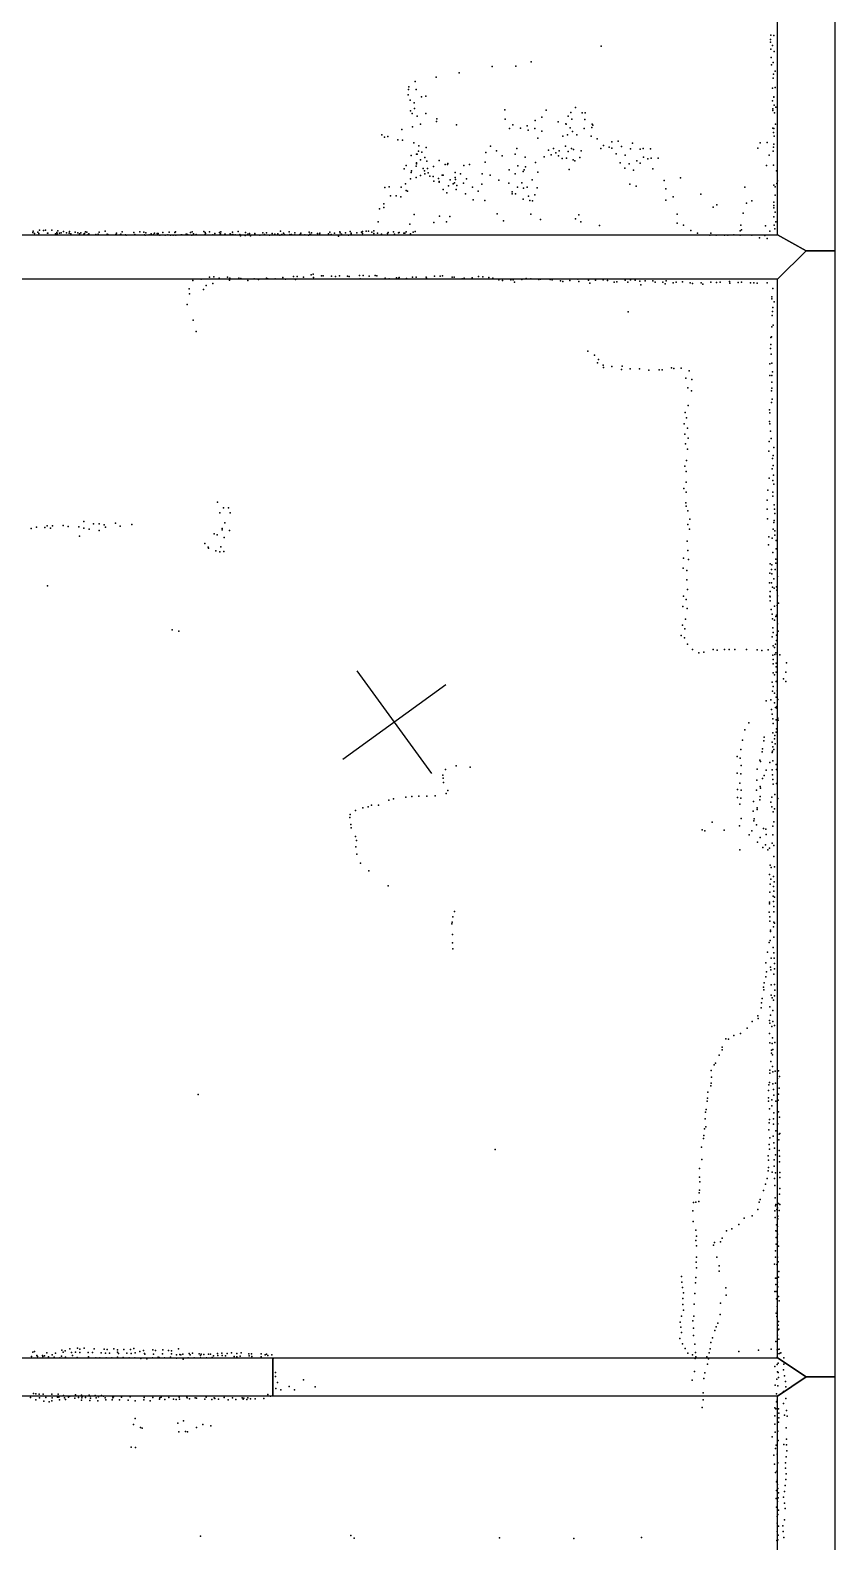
# Model space of a CAD drawing. Header units: millimetres. Extents: x 2474 to 15491, y -22850 to -4865.
# Drawn here: x 9280 to 11812, y -14388 to -9627 of the extents above; entities that cross this region are included whole.
import ezdxf

# ---------------------------------------------------------------- set-up
doc = ezdxf.new("R2010")
doc.units = ezdxf.units.MM
for name, color, linetype in [('P', 9, 'Continuous'), ('PANOS', 10, 'Continuous'), ('ROOMS', 1, 'Continuous'), ('WALLS', 3, 'Continuous')]:
    doc.layers.add(name, color=color, linetype=linetype)

msp = doc.modelspace()

# ---------------------------------------------------------------- linework, layer by layer
at = {"layer": 'P'}
for p in [(11610, -9656), (11611, -9643), (11621, -9644), (11077, -9677), (11610, -9665), (11611, -9687), (11616, -9675), (11622, -9694), (10734, -9741), (10808, -9740), (10857, -9727), (11612, -9713), (11613, -9736), (11618, -9729), (11625, -9756), (10471, -9805), (10491, -9788), (10557, -9775), (10630, -9761), (11618, -9778), (11619, -9765), (11625, -9807), (10469, -9831), (10470, -9814), (10476, -9847), (10494, -9814), (10511, -9837), (10525, -9835), (11616, -9809), (11616, -9849), (11620, -9837), (11621, -9838), (10477, -9881), (10482, -9889), (10488, -9856), (10489, -9873), (10498, -9898), (10525, -9889), (10774, -9878), (10890, -9901), (10904, -9879), (10973, -9898), (10981, -9886), (10996, -9870), (11017, -9887), (11027, -9887), (11617, -9875), (11617, -9880), (11622, -9863), (11623, -9887), (11627, -9869), (10449, -9940), (10483, -9931), (10508, -9923), (10559, -9914), (10560, -9906), (10621, -9925), (10775, -9907), (10788, -9937), (10799, -9925), (10823, -9935), (10844, -9928), (10847, -9942), (10868, -9936), (10869, -9911), (10890, -9945), (10942, -9916), (10966, -9922), (10967, -9923), (10979, -9934), (10985, -9907), (10987, -9946), (11023, -9936), (11025, -9908), (11047, -9933), (11049, -9923), (11051, -9926), (11617, -9935), (11619, -9949), (11621, -9936), (11626, -9923), (10386, -9956), (10395, -9964), (10405, -9962), (10437, -9972), (10451, -9973), (10487, -9982), (10503, -9991), (10526, -9996), (10729, -9992), (10877, -9967), (10956, -9961), (10965, -9992), (10971, -9956), (11000, -9956), (11045, -9961), (11064, -9969), (11084, -9990), (11102, -9995), (11111, -9979), (11130, -9976), (11141, -9993), (11176, -9983), (11578, -9982), (11600, -9981), (11619, -9995), (11621, -9986), (11622, -9961), (10479, -10022), (10496, -10017), (10496, -10045), (10498, -10017), (10502, -10008), (10508, -10035), (10512, -10011), (10522, -10028), (10528, -10039), (10567, -10037), (10712, -10043), (10714, -10012), (10747, -10007), (10765, -10023), (10806, -10017), (10811, -9999), (10838, -10027), (10870, -10044), (10897, -10026), (10911, -10005), (10920, -10019), (10927, -9999), (10934, -10013), (10943, -10023), (10945, -10007), (10954, -10031), (10968, -10030), (10973, -10009), (10984, -10000), (10989, -10035), (10990, -10003), (10994, -10038), (11010, -10028), (11014, -10007), (11076, -9999), (11110, -9998), (11124, -10016), (11137, -10045), (11152, -10020), (11169, -10001), (11189, -10038), (11200, -10002), (11209, -9999), (11210, -10027), (11224, -10032), (11232, -10001), (11234, -10030), (11256, -10030), (11570, -9998), (11606, -10021), (11618, -10008), (10457, -10064), (10463, -10053), (10479, -10075), (10480, -10070), (10494, -10055), (10495, -10091), (10496, -10048), (10508, -10085), (10517, -10062), (10521, -10070), (10522, -10079), (10530, -10063), (10532, -10076), (10538, -10087), (10548, -10088), (10549, -10056), (10576, -10084), (10579, -10083), (10586, -10050), (10593, -10050), (10594, -10047), (10617, -10075), (10617, -10091), (10634, -10079), (10645, -10053), (10662, -10050), (10702, -10079), (10727, -10083), (10787, -10067), (10806, -10079), (10815, -10054), (10831, -10072), (10834, -10067), (10839, -10057), (10877, -10074), (10976, -10066), (11151, -10061), (11165, -10048), (11179, -10068), (11200, -10046), (11240, -10064), (11327, -10092), (11597, -10053), (11619, -10052), (11629, -10070), (10396, -10122), (10410, -10120), (10447, -10121), (10461, -10111), (10463, -10132), (10467, -10134), (10477, -10095), (10550, -10102), (10565, -10094), (10567, -10103), (10567, -10106), (10579, -10129), (10591, -10139), (10596, -10117), (10601, -10098), (10611, -10111), (10615, -10108), (10618, -10097), (10620, -10129), (10623, -10116), (10644, -10109), (10653, -10095), (10672, -10121), (10690, -10134), (10701, -10112), (10755, -10099), (10786, -10109), (10797, -10136), (10813, -10121), (10827, -10108), (10832, -10124), (10844, -10121), (10860, -10098), (10875, -10123), (11167, -10112), (11187, -10118), (11275, -10100), (11280, -10127), (11529, -10121), (11620, -10115), (11625, -10120), (11630, -10110), (11632, -10101), (10393, -10174), (10393, -10185), (10414, -10149), (10431, -10149), (10446, -10152), (10650, -10142), (10674, -10161), (10711, -10163), (10797, -10142), (10807, -10142), (10831, -10159), (10848, -10150), (10852, -10163), (10861, -10164), (10868, -10145), (11280, -10162), (11304, -10152), (11391, -10143), (11429, -10184), (11441, -10177), (11534, -10172), (11551, -10164), (11620, -10186), (11621, -10169), (11621, -10179), (11625, -10146), (10375, -10231), (10379, -10190), (10488, -10207), (10550, -10233), (10568, -10213), (10590, -10231), (10600, -10214), (10749, -10205), (10769, -10227), (10855, -10206), (10886, -10223), (10996, -10221), (11007, -10208), (11013, -10231), (11316, -10206), (11316, -10235), (11524, -10203), (11621, -10215), (11625, -10200), (11627, -10231), (9288, -10264), (9289, -10260), (9293, -10267), (9303, -10263), (9307, -10267), (9309, -10257), (9321, -10258), (9328, -10257), (9334, -10266), (9335, -10266), (9347, -10257), (9359, -10268), (9363, -10264), (9364, -10268), (9366, -10259), (9372, -10266), (9377, -10265), (9384, -10261), (9394, -10265), (9402, -10266), (9403, -10261), (9407, -10268), (9421, -10263), (9429, -10265), (9435, -10268), (9439, -10265), (9448, -10269), (9450, -10267), (9453, -10262), (9458, -10263), (9462, -10270), (9464, -10268), (9486, -10270), (9493, -10269), (9496, -10263), (9515, -10260), (9522, -10269), (9524, -10270), (9549, -10270), (9551, -10266), (9551, -10271), (9564, -10270), (9565, -10269), (9569, -10262), (9579, -10271), (9581, -10272), (9606, -10264), (9609, -10270), (9610, -10271), (9625, -10262), (9637, -10263), (9639, -10271), (9641, -10272), (9643, -10265), (9654, -10271), (9660, -10268), (9668, -10270), (9671, -10266), (9679, -10267), (9682, -10267), (9688, -10272), (9697, -10264), (9704, -10272), (9713, -10271), (9717, -10263), (9721, -10272), (9729, -10273), (9735, -10264), (9737, -10262), (9738, -10272), (9755, -10271), (9757, -10271), (9770, -10269), (9772, -10269), (9776, -10271), (9784, -10264), (9788, -10272), (9789, -10262), (9793, -10268), (9793, -10271), (9802, -10270), (9826, -10261), (9830, -10264), (9830, -10270), (9831, -10267), (9844, -10262), (9854, -10271), (9861, -10267), (9875, -10264), (9876, -10271), (9878, -10268), (9880, -10262), (9892, -10269), (9893, -10269), (9909, -10268), (9911, -10270), (9916, -10263), (9917, -10270), (9925, -10271), (9934, -10261), (9939, -10270), (9941, -10275), (9956, -10274), (9957, -10264), (9964, -10269), (9970, -10267), (9973, -10275), (9987, -10267), (9987, -10269), (10002, -10272), (10012, -10265), (10017, -10270), (10023, -10265), (10033, -10272), (10041, -10267), (10050, -10269), (10059, -10268), (10065, -10272), (10067, -10260), (10072, -10270), (10077, -10266), (10080, -10270), (10095, -10262), (10097, -10270), (10102, -10270), (10113, -10265), (10113, -10271), (10128, -10270), (10130, -10269), (10131, -10266), (10144, -10271), (10155, -10272), (10158, -10263), (10160, -10269), (10163, -10271), (10165, -10265), (10184, -10267), (10190, -10269), (10191, -10266), (10218, -10269), (10219, -10268), (10223, -10263), (10227, -10270), (10237, -10266), (10250, -10276), (10254, -10262), (10255, -10265), (10259, -10269), (10272, -10265), (10281, -10273), (10287, -10261), (10290, -10266), (10290, -10268), (10308, -10265), (10322, -10263), (10326, -10261), (10326, -10267), (10337, -10260), (10344, -10260), (10355, -10263), (10361, -10259), (10361, -10267), (10373, -10266), (10385, -10269), (10404, -10267), (10406, -10264), (10423, -10262), (10426, -10269), (10439, -10265), (10441, -10264), (10456, -10266), (10459, -10266), (10463, -10262), (10475, -10238), (10477, -10268), (10485, -10263), (10491, -10261), (11072, -10242), (11336, -10241), (11359, -10258), (11380, -10266), (11419, -10272), (11422, -10266), (11439, -10273), (11465, -10273), (11476, -10272), (11495, -10271), (11515, -10259), (11515, -10273), (11517, -10241), (11519, -10256), (11551, -10273), (11575, -10281), (11592, -10274), (11594, -10243), (11600, -10283), (11608, -10260), (11622, -10241), (11624, -10253), (9791, -10415), (9818, -10411), (9844, -10405), (9854, -10425), (9858, -10404), (9874, -10408), (9901, -10405), (9907, -10414), (9908, -10408), (9936, -10408), (9943, -10409), (9965, -10415), (9984, -10410), (9998, -10412), (10023, -10408), (10028, -10410), (10051, -10410), (10075, -10406), (10083, -10411), (10108, -10403), (10115, -10412), (10120, -10403), (10140, -10405), (10164, -10397), (10170, -10395), (10171, -10406), (10196, -10401), (10202, -10401), (10228, -10402), (10241, -10403), (10253, -10401), (10278, -10402), (10284, -10403), (10316, -10400), (10318, -10410), (10328, -10400), (10346, -10402), (10365, -10399), (10371, -10401), (10397, -10408), (10409, -10410), (10433, -10407), (10439, -10409), (10441, -10406), (10464, -10409), (10483, -10405), (10495, -10405), (10526, -10405), (10527, -10408), (10552, -10402), (10570, -10402), (10577, -10401), (10608, -10405), (10614, -10405), (10639, -10410), (10646, -10408), (10671, -10407), (10691, -10403), (10704, -10404), (10723, -10406), (10736, -10408), (10755, -10413), (10766, -10415), (10793, -10413), (10800, -10413), (10804, -10420), (10827, -10412), (10841, -10409), (10855, -10410), (10881, -10412), (10886, -10411), (10916, -10412), (10923, -10413), (10949, -10416), (10956, -10418), (10978, -10415), (11003, -10411), (11007, -10418), (11037, -10414), (11041, -10424), (11059, -10414), (11083, -10413), (11097, -10415), (11118, -10420), (11126, -10419), (11152, -10414), (11161, -10421), (11169, -10413), (11184, -10414), (11199, -10417), (11215, -10416), (11240, -10416), (11247, -10421), (11271, -10421), (11278, -10426), (11282, -10416), (11304, -10423), (11313, -10421), (11333, -10419), (11357, -10423), (11364, -10425), (11392, -10423), (11422, -10420), (11440, -10422), (11452, -10420), (11481, -10418), (11482, -10424), (11508, -10422), (11519, -10421), (11547, -10423), (11558, -10423), (11568, -10424), (11600, -10423), (9780, -10441), (9781, -10457), (9825, -10444), (9833, -10431), (11202, -10429), (11397, -10427), (11614, -10467), (11614, -10473), (11617, -10440), (9774, -10491), (11162, -10514), (11616, -10513), (11617, -10500), (11622, -10482), (9792, -10540), (11614, -10561), (11615, -10525), (11618, -10556), (9802, -10576), (11611, -10595), (11613, -10593), (11035, -10638), (11056, -10650), (11068, -10664), (11610, -10629), (11611, -10617), (11612, -10647), (11065, -10675), (11083, -10682), (11084, -10689), (11110, -10686), (11141, -10696), (11143, -10685), (11168, -10693), (11198, -10694), (11227, -10698), (11259, -10697), (11269, -10697), (11298, -10690), (11306, -10692), (11329, -10691), (11354, -10700), (11608, -10678), (11614, -10676), (11616, -10703), (11343, -10723), (11350, -10753), (11362, -10727), (11608, -10715), (11614, -10715), (11614, -10735), (11614, -10754), (11361, -10763), (11613, -10763), (11613, -10800), (11615, -10789), (11341, -10831), (11346, -10848), (11351, -10809), (11607, -10823), (11608, -10832), (11338, -10867), (11340, -10899), (11349, -10880), (11607, -10859), (11608, -10867), (11610, -10890), (11342, -10930), (11349, -10947), (11351, -10912), (11606, -10922), (11612, -10913), (11620, -10941), (11346, -10982), (11605, -10953), (11616, -10976), (11618, -10966), (11340, -11000), (11345, -11017), (11606, -11038), (11615, -11008), (11617, -11045), (11618, -10998), (11619, -11028), (11337, -11070), (11345, -11050), (11345, -11082), (11602, -11076), (11617, -11082), (11620, -11057), (9869, -11113), (9888, -11131), (9904, -11131), (11343, -11116), (11345, -11126), (11599, -11107), (11599, -11135), (11617, -11095), (11622, -11122), (11623, -11136), (9383, -11187), (9448, -11174), (9479, -11182), (9496, -11182), (9512, -11185), (9548, -11180), (9599, -11184), (9876, -11147), (9892, -11179), (9909, -11147), (11350, -11141), (11350, -11184), (11356, -11167), (11601, -11166), (11621, -11178), (11622, -11171), (11624, -11149), (9282, -11196), (9299, -11192), (9325, -11193), (9333, -11188), (9343, -11195), (9350, -11188), (9399, -11190), (9432, -11191), (9435, -11221), (9448, -11195), (9465, -11198), (9496, -11203), (9516, -11192), (9563, -11189), (9859, -11213), (9868, -11216), (9884, -11196), (9884, -11201), (9890, -11225), (9907, -11203), (11355, -11199), (11605, -11223), (11615, -11227), (11618, -11198), (11624, -11204), (11624, -11217), (11628, -11234), (9829, -11244), (9840, -11255), (9841, -11258), (9864, -11267), (9876, -11270), (9880, -11254), (9889, -11269), (11348, -11236), (11350, -11266), (11604, -11248), (11617, -11272), (11628, -11260), (11335, -11321), (11336, -11290), (11347, -11329), (11352, -11294), (11609, -11308), (11613, -11325), (11614, -11311), (11625, -11326), (11627, -11293), (11627, -11306), (9334, -11377), (11347, -11358), (11607, -11367), (11608, -11337), (11613, -11368), (11614, -11339), (11620, -11355), (11632, -11348), (11336, -11409), (11345, -11420), (11349, -11388), (11608, -11409), (11609, -11395), (11609, -11412), (11609, -11424), (11616, -11381), (11622, -11384), (11629, -11380), (11630, -11391), (11632, -11408), (11334, -11442), (11348, -11448), (11612, -11452), (11615, -11466), (11623, -11441), (11629, -11469), (11631, -11439), (11635, -11432), (9726, -11516), (9747, -11520), (11333, -11501), (11340, -11512), (11342, -11482), (11616, -11481), (11617, -11509), (11623, -11485), (11627, -11474), (11632, -11497), (11634, -11520), (11329, -11533), (11339, -11541), (11349, -11561), (11615, -11538), (11618, -11524), (11618, -11566), (11626, -11561), (11629, -11532), (11629, -11549), (11364, -11577), (11384, -11588), (11400, -11586), (11430, -11578), (11442, -11580), (11465, -11577), (11480, -11578), (11498, -11578), (11534, -11577), (11568, -11579), (11583, -11581), (11603, -11579), (11617, -11595), (11618, -11609), (11623, -11571), (11624, -11593), (11627, -11588), (11631, -11588), (11631, -11593), (11639, -11594), (11618, -11623), (11618, -11651), (11623, -11657), (11628, -11621), (11628, -11632), (11628, -11649), (11658, -11649), (11660, -11620), (11615, -11680), (11616, -11709), (11618, -11694), (11628, -11678), (11631, -11676), (11631, -11708), (11651, -11670), (11658, -11678), (11596, -11739), (11611, -11736), (11623, -11715), (11623, -11745), (11628, -11728), (11630, -11757), (11631, -11720), (11633, -11735), (11613, -11767), (11615, -11781), (11617, -11796), (11626, -11760), (11628, -11799), (11630, -11762), (11633, -11794), (11634, -11800), (11529, -11830), (11542, -11808), (11590, -11854), (11617, -11840), (11618, -11811), (11624, -11848), (11628, -11838), (11629, -11827), (11517, -11892), (11522, -11863), (11584, -11900), (11585, -11890), (11589, -11865), (11615, -11869), (11615, -11902), (11616, -11898), (11617, -11884), (11620, -11892), (11623, -11859), (11625, -11875), (10620, -11944), (10664, -11948), (11505, -11914), (11514, -11920), (11518, -11943), (11576, -11926), (11579, -11930), (11608, -11933), (11617, -11928), (11628, -11940), (10578, -11973), (10579, -11983), (10581, -11996), (10587, -11955), (11505, -11967), (11517, -11969), (11567, -11989), (11568, -11954), (11585, -11984), (11590, -11974), (11596, -11958), (11615, -11957), (11616, -11972), (11617, -11987), (11629, -11955), (10462, -12043), (10481, -12041), (10503, -12039), (10528, -12039), (10554, -12038), (10589, -12031), (10594, -12022), (11506, -12018), (11506, -12044), (11513, -11999), (11518, -12021), (11566, -12021), (11578, -12009), (11578, -12041), (11579, -12014), (11614, -12043), (11618, -12002), (11624, -12034), (11629, -12000), (10303, -12085), (10327, -12076), (10343, -12073), (10354, -12068), (10376, -12068), (10408, -12052), (10423, -12048), (11513, -12065), (11517, -12046), (11555, -12087), (11557, -12056), (11568, -12076), (11568, -12081), (11576, -12051), (11611, -12058), (11614, -12073), (11618, -12089), (11623, -12079), (11633, -12047), (10286, -12107), (10287, -12097), (10289, -12129), (10290, -12139), (11426, -12121), (11512, -12133), (11518, -12110), (11558, -12117), (11559, -12111), (11566, -12130), (11617, -12134), (11620, -12120), (10304, -12167), (10307, -12179), (11395, -12145), (11403, -12149), (11464, -12147), (11543, -12161), (11551, -12149), (11569, -12184), (11578, -12170), (11588, -12141), (11595, -12143), (11596, -12160), (11617, -12161), (10305, -12199), (10308, -12222), (11513, -12208), (11586, -12201), (11594, -12193), (11602, -12209), (11607, -12203), (11615, -12188), (11620, -12195), (11620, -12230), (10319, -12250), (10345, -12275), (11609, -12257), (11612, -12264), (11623, -12262), (10406, -12322), (11607, -12286), (11609, -12317), (11611, -12301), (11619, -12292), (11619, -12324), (11622, -12309), (11607, -12373), (11608, -12342), (11618, -12354), (11619, -12371), (11620, -12339), (11623, -12358), (10610, -12420), (10615, -12403), (11606, -12405), (11607, -12379), (11608, -12419), (11620, -12387), (11621, -12404), (10607, -12442), (10608, -12436), (11608, -12433), (11610, -12461), (11610, -12466), (11619, -12451), (11621, -12436), (11623, -12439), (10609, -12475), (10609, -12501), (10610, -12520), (11606, -12500), (11609, -12494), (11618, -12516), (11620, -12484), (11595, -12564), (11601, -12531), (11612, -12550), (11621, -12533), (11622, -12550), (11623, -12567), (11595, -12608), (11597, -12593), (11610, -12578), (11611, -12586), (11621, -12600), (11623, -12583), (11588, -12641), (11589, -12649), (11590, -12627), (11612, -12634), (11623, -12633), (11624, -12651), (11581, -12706), (11582, -12690), (11584, -12677), (11608, -12703), (11612, -12666), (11615, -12675), (11619, -12682), (11623, -12668), (11552, -12749), (11570, -12731), (11571, -12740), (11607, -12746), (11608, -12754), (11610, -12729), (11617, -12715), (11617, -12749), (11469, -12804), (11478, -12805), (11495, -12793), (11516, -12787), (11537, -12770), (11607, -12787), (11614, -12765), (11616, -12801), (11623, -12762), (11458, -12830), (11458, -12838), (11608, -12816), (11613, -12839), (11613, -12849), (11615, -12818), (11616, -12854), (11617, -12837), (11624, -12815), (11433, -12886), (11437, -12880), (11448, -12855), (11611, -12875), (11616, -12891), (11423, -12904), (11423, -12943), (11424, -12925), (11605, -12949), (11607, -12941), (11608, -12902), (11608, -12912), (11617, -12908), (11617, -12945), (11625, -12906), (11626, -12943), (11632, -12929), (11635, -12905), (11638, -12922), (9808, -12979), (11412, -12991), (11413, -12972), (11422, -12952), (11604, -12967), (11604, -12990), (11614, -12996), (11619, -12963), (11620, -12981), (11634, -12997), (11635, -12978), (11637, -12959), (11405, -13035), (11407, -13026), (11411, -13000), (11604, -13000), (11607, -13024), (11614, -13015), (11620, -13037), (11627, -13000), (11635, -13034), (11402, -13087), (11404, -13056), (11406, -13081), (11605, -13090), (11606, -13068), (11607, -13058), (11619, -13056), (11619, -13073), (11633, -13071), (11638, -13050), (11399, -13118), (11400, -13108), (11606, -13137), (11608, -13116), (11618, -13110), (11620, -13131), (11627, -13094), (11636, -13122), (11637, -13104), (11639, -13102), (10743, -13152), (11393, -13145), (11394, -13184), (11603, -13172), (11604, -13186), (11607, -13151), (11622, -13185), (11623, -13148), (11626, -13169), (11637, -13156), (11638, -13173), (11387, -13212), (11603, -13220), (11604, -13209), (11615, -13224), (11622, -13205), (11626, -13226), (11638, -13191), (11639, -13225), (11387, -13239), (11387, -13280), (11388, -13254), (11588, -13281), (11594, -13262), (11599, -13244), (11623, -13244), (11624, -13266), (11639, -13241), (11639, -13275), (11368, -13319), (11375, -13318), (11384, -13316), (11385, -13289), (11574, -13318), (11578, -13310), (11625, -13305), (11626, -13330), (11627, -13326), (11635, -13322), (11638, -13293), (11639, -13326), (11366, -13346), (11527, -13369), (11552, -13361), (11570, -13341), (11624, -13346), (11625, -13366), (11630, -13341), (11632, -13336), (11633, -13362), (11633, -13371), (11637, -13344), (11367, -13379), (11375, -13406), (11377, -13425), (11472, -13409), (11488, -13402), (11510, -13389), (11627, -13408), (11629, -13390), (11631, -13411), (11632, -13395), (11632, -13419), (11375, -13439), (11377, -13456), (11431, -13454), (11434, -13445), (11453, -13443), (11458, -13432), (11626, -13471), (11628, -13430), (11628, -13451), (11632, -13443), (11635, -13457), (11376, -13507), (11377, -13491), (11441, -13491), (11448, -13519), (11623, -13513), (11626, -13491), (11630, -13515), (11632, -13491), (11634, -13506), (11330, -13552), (11375, -13555), (11377, -13525), (11448, -13536), (11626, -13558), (11629, -13558), (11635, -13554), (11636, -13537), (11331, -13570), (11333, -13587), (11336, -13604), (11372, -13606), (11374, -13572), (11469, -13588), (11470, -13611), (11624, -13600), (11627, -13578), (11628, -13600), (11632, -13570), (11633, -13585), (11635, -13615), (11334, -13622), (11334, -13641), (11336, -13658), (11370, -13639), (11453, -13636), (11629, -13623), (11631, -13647), (11631, -13662), (11637, -13629), (11326, -13696), (11330, -13677), (11366, -13692), (11369, -13677), (11439, -13711), (11444, -13699), (11452, -13672), (11628, -13668), (11630, -13678), (11634, -13706), (11635, -13694), (11325, -13748), (11328, -13712), (11330, -13729), (11368, -13715), (11368, -13738), (11427, -13746), (11435, -13722), (11627, -13757), (11632, -13737), (11633, -13721), (11636, -13718), (11636, -13750), (9283, -13804), (9288, -13791), (9293, -13789), (9300, -13801), (9302, -13804), (9318, -13801), (9319, -13804), (9324, -13802), (9332, -13793), (9337, -13805), (9349, -13799), (9355, -13806), (9359, -13794), (9378, -13803), (9379, -13784), (9383, -13791), (9389, -13786), (9391, -13806), (9404, -13780), (9409, -13792), (9413, -13801), (9422, -13791), (9428, -13778), (9436, -13781), (9436, -13792), (9449, -13778), (9462, -13792), (9463, -13805), (9475, -13792), (9481, -13780), (9503, -13793), (9512, -13781), (9516, -13794), (9522, -13782), (9529, -13794), (9543, -13780), (9554, -13783), (9554, -13791), (9554, -13806), (9557, -13795), (9574, -13782), (9584, -13794), (9595, -13782), (9597, -13795), (9606, -13779), (9610, -13793), (9625, -13789), (9636, -13785), (9639, -13795), (9640, -13797), (9665, -13783), (9668, -13797), (9674, -13785), (9682, -13806), (9696, -13796), (9697, -13783), (9715, -13785), (9721, -13806), (9724, -13786), (9724, -13796), (9740, -13799), (9746, -13780), (9750, -13798), (9754, -13799), (9760, -13797), (9780, -13795), (9783, -13799), (9790, -13794), (9811, -13796), (9815, -13801), (9818, -13797), (9826, -13798), (9841, -13797), (9847, -13797), (9856, -13802), (9869, -13795), (9870, -13801), (9883, -13794), (9884, -13801), (9894, -13802), (9899, -13795), (9913, -13793), (9921, -13804), (9930, -13795), (9930, -13805), (9940, -13803), (9944, -13793), (9968, -13796), (9969, -13802), (9976, -13796), (9977, -13804), (10006, -13805), (10007, -13796), (10019, -13799), (10023, -13797), (10028, -13801), (10040, -13799), (11333, -13764), (11341, -13779), (11350, -13794), (11364, -13799), (11372, -13765), (11374, -13792), (11375, -13805), (11410, -13805), (11417, -13793), (11420, -13780), (11422, -13760), (11510, -13789), (11572, -13784), (11612, -13781), (11631, -13783), (11631, -13806), (11633, -13782), (11633, -13796), (11637, -13781), (11638, -13795), (11643, -13793), (9373, -13809), (9427, -13807), (9486, -13808), (9499, -13808), (9518, -13809), (9536, -13809), (9572, -13807), (9591, -13809), (9609, -13808), (9628, -13811), (9647, -13812), (9664, -13808), (9685, -13807), (9702, -13808), (9740, -13810), (9761, -13813), (9777, -13808), (9796, -13809), (9815, -13809), (9834, -13808), (9852, -13807), (10044, -13811), (11371, -13852), (11373, -13811), (11412, -13828), (11415, -13812), (11624, -13836), (11631, -13829), (11632, -13853), (11634, -13825), (11651, -13846), (11652, -13809), (11652, -13828), (10052, -13855), (10052, -13867), (10058, -13886), (10095, -13899), (10140, -13878), (10176, -13900), (11363, -13879), (11400, -13874), (11403, -13856), (11625, -13895), (11630, -13876), (11633, -13897), (11634, -13855), (11635, -13870), (11654, -13865), (11657, -13883), (11658, -13900), (9280, -13933), (9290, -13921), (9297, -13922), (9297, -13941), (9308, -13923), (9309, -13934), (9320, -13923), (9322, -13945), (9329, -13933), (9339, -13947), (9347, -13923), (9347, -13944), (9349, -13934), (9365, -13932), (9367, -13923), (9369, -13932), (9372, -13941), (9384, -13927), (9387, -13934), (9391, -13940), (9400, -13932), (9404, -13929), (9420, -13936), (9422, -13925), (9431, -13933), (9441, -13926), (9441, -13942), (9442, -13935), (9443, -13930), (9453, -13933), (9465, -13926), (9467, -13943), (9468, -13929), (9469, -13936), (9484, -13927), (9487, -13934), (9492, -13944), (9494, -13931), (9504, -13927), (9510, -13929), (9515, -13934), (9517, -13941), (9537, -13941), (9539, -13930), (9540, -13934), (9542, -13931), (9560, -13941), (9567, -13932), (9588, -13942), (9594, -13931), (9610, -13944), (9637, -13941), (9638, -13933), (9657, -13944), (9665, -13933), (9686, -13939), (9687, -13935), (9692, -13932), (9703, -13940), (9716, -13933), (9731, -13939), (9739, -13940), (9748, -13932), (9749, -13939), (9773, -13932), (9774, -13935), (9781, -13938), (9799, -13934), (9803, -13936), (9829, -13939), (9833, -13932), (9851, -13940), (9859, -13934), (9861, -13937), (9872, -13939), (9890, -13933), (9903, -13941), (9916, -13935), (9927, -13940), (9947, -13935), (9950, -13939), (9952, -13936), (9961, -13940), (9965, -13935), (9973, -13938), (9988, -13938), (10015, -13937), (10028, -13924), (10036, -13929), (10053, -13905), (10068, -13909), (10111, -13909), (11398, -13919), (11398, -13941), (11629, -13922), (11629, -13947), (11631, -13942), (11633, -13928), (11651, -13915), (11658, -13937), (11395, -13965), (11624, -13966), (11624, -13991), (11627, -13969), (11635, -13969), (11636, -13983), (11651, -13952), (11654, -13989), (11660, -13974), (11662, -13992), (9605, -14019), (9610, -14000), (9627, -14028), (9632, -14030), (9744, -14014), (9747, -14042), (9762, -14007), (9768, -14041), (9775, -14042), (9803, -14028), (9823, -14019), (9848, -14023), (11624, -14017), (11625, -14043), (11633, -14040), (11635, -14011), (11636, -13997), (11659, -14029), (9597, -14090), (9611, -14091), (11615, -14057), (11628, -14084), (11634, -14069), (11652, -14081), (11660, -14065), (11660, -14083), (11621, -14115), (11626, -14094), (11631, -14112), (11633, -14139), (11657, -14139), (11659, -14120), (11661, -14101), (11623, -14143), (11626, -14170), (11630, -14166), (11657, -14156), (11659, -14174), (11629, -14199), (11629, -14226), (11631, -14194), (11632, -14207), (11633, -14220), (11635, -14234), (11654, -14229), (11656, -14211), (11658, -14192), (11628, -14252), (11629, -14279), (11632, -14261), (11634, -14249), (11651, -14247), (11654, -14266), (11631, -14308), (11631, -14329), (11633, -14302), (11635, -14288), (11654, -14319), (11656, -14283), (9816, -14370), (10289, -14368), (10299, -14377), (10757, -14375), (11204, -14374), (11631, -14356), (11634, -14367), (11635, -14339), (11649, -14338), (11650, -14356), (11652, -14374), (10991, -14378), (11630, -14384), (11633, -14382)]:
    msp.add_point(p, dxfattribs=at)
at = {"layer": 'PANOS'}
for points in [[(10308, -11644.3), (10543.1, -11968)], [(10587.4, -11688.6), (10263.7, -11923.7)]]:
    msp.add_lwpolyline(points, dxfattribs=at)
at = {"layer": 'ROOMS'}
for points in [[(7054.1, -8167.5), (7054.1, -9929.5), (8081.9, -9929.5), (8081.9, -10271.3), (9003, -10271.4), (11632.3, -10271.4), (11632.3, -5045.3), (8558.7, -5045.3), (8558.7, -6730.2), (7795.9, -6730.2), (7795.9, -6754.7), (7795.9, -7353.7), (8395.4, -7355), (8395.4, -8167.5), (7054.1, -8167.5)], [(11632.3, -13808.8), (11632.3, -10411.4), (9143, -10411.4), (9143, -11162), (9143.1, -13808.8), (10043.2, -13808.8), (11632.3, -13808.8)], [(11632.3, -16775.9), (11632.3, -13928.8), (10043.2, -13928.8), (9143.1, -13928.8), (8081.8, -13928.8), (8081.8, -14387.7), (7961.8, -14387.7), (7054.1, -14387.7), (7054.1, -16775.9), (8567.4, -16775.9), (11632.3, -16775.9)]]:
    msp.add_lwpolyline(points, close=True, dxfattribs=at)
at = {"layer": 'WALLS'}
for points in [[(11812.3, -4865.3), (11812.3, -10321.4), (11722.3, -10321.4), (11632.3, -10271.4), (11632.3, -5045.3), (11722.3, -4955.3), (11812.3, -4865.3)], [(11632.3, -10411.4), (9143, -10411.4), (9063, -10321.4), (9003, -10271.4), (11632.3, -10271.4), (11722.3, -10321.4), (11632.3, -10411.4)], [(11812.3, -10321.4), (11812.3, -13868.8), (11722.3, -13868.8), (11632.3, -13808.8), (11632.3, -10411.4), (11722.3, -10321.4), (11812.3, -10321.4)], [(10043.2, -13928.8), (9143.1, -13928.8), (9143.1, -13868.8), (9143.1, -13808.8), (10043.2, -13808.8), (10043.2, -13868.8), (10043.2, -13928.8)], [(11632.3, -13928.8), (10043.2, -13928.8), (10043.2, -13868.8), (10043.2, -13808.8), (11632.3, -13808.8), (11722.3, -13868.8), (11632.3, -13928.8)], [(11812.3, -13868.8), (11812.3, -16955.9), (11722.3, -16845.9), (11632.3, -16775.9), (11632.3, -13928.8), (11722.3, -13868.8), (11812.3, -13868.8)]]:
    msp.add_lwpolyline(points, dxfattribs=at)

doc.saveas('drawing.dxf')
